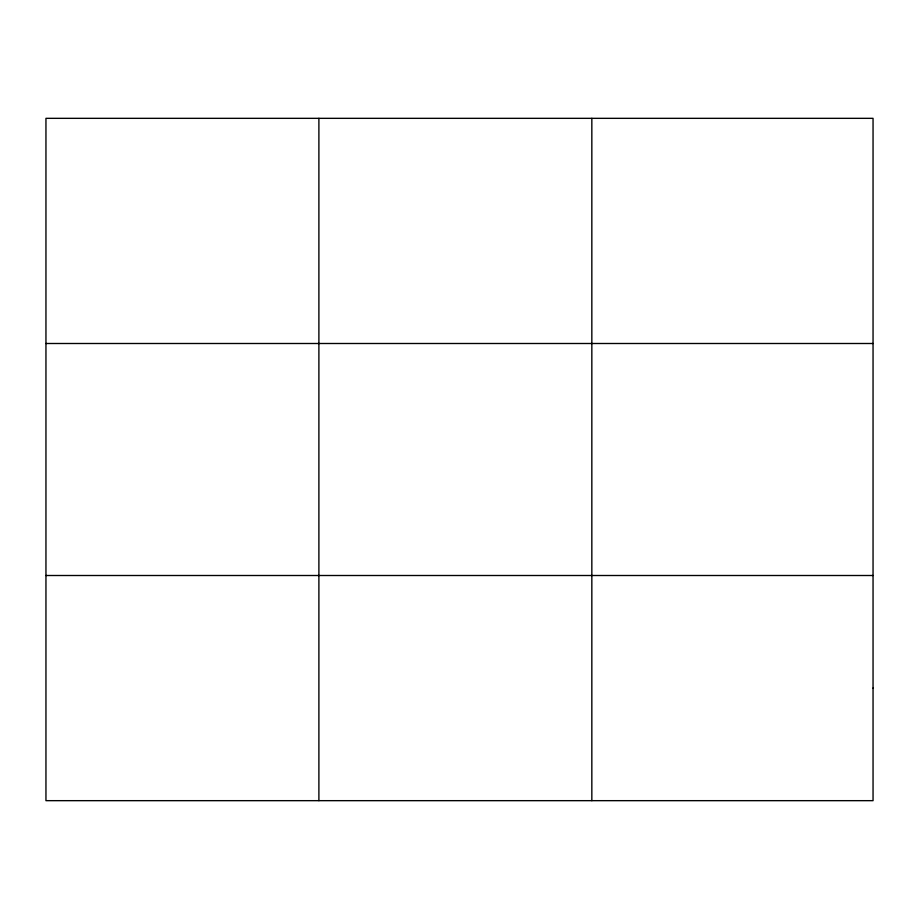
<?xml version="1.0" encoding="UTF-8"?>
<svg xmlns="http://www.w3.org/2000/svg" width="919" height="919" viewBox="0 0 919 919"><rect width="100%" height="100%" fill="white"/><g stroke="black" fill="none" stroke-linecap="round" stroke-linejoin="round"><path stroke-width="1.38" d="M318.893 800.667L318.893 118.333M591.836 800.667L591.836 118.333M45.95 343.499L873.05 343.499M45.95 575.501L873.05 575.501M873.05 688.09L873.05 800.667L45.95 800.667L45.95 118.333L873.05 118.333L873.05 688.09"/></g></svg>
